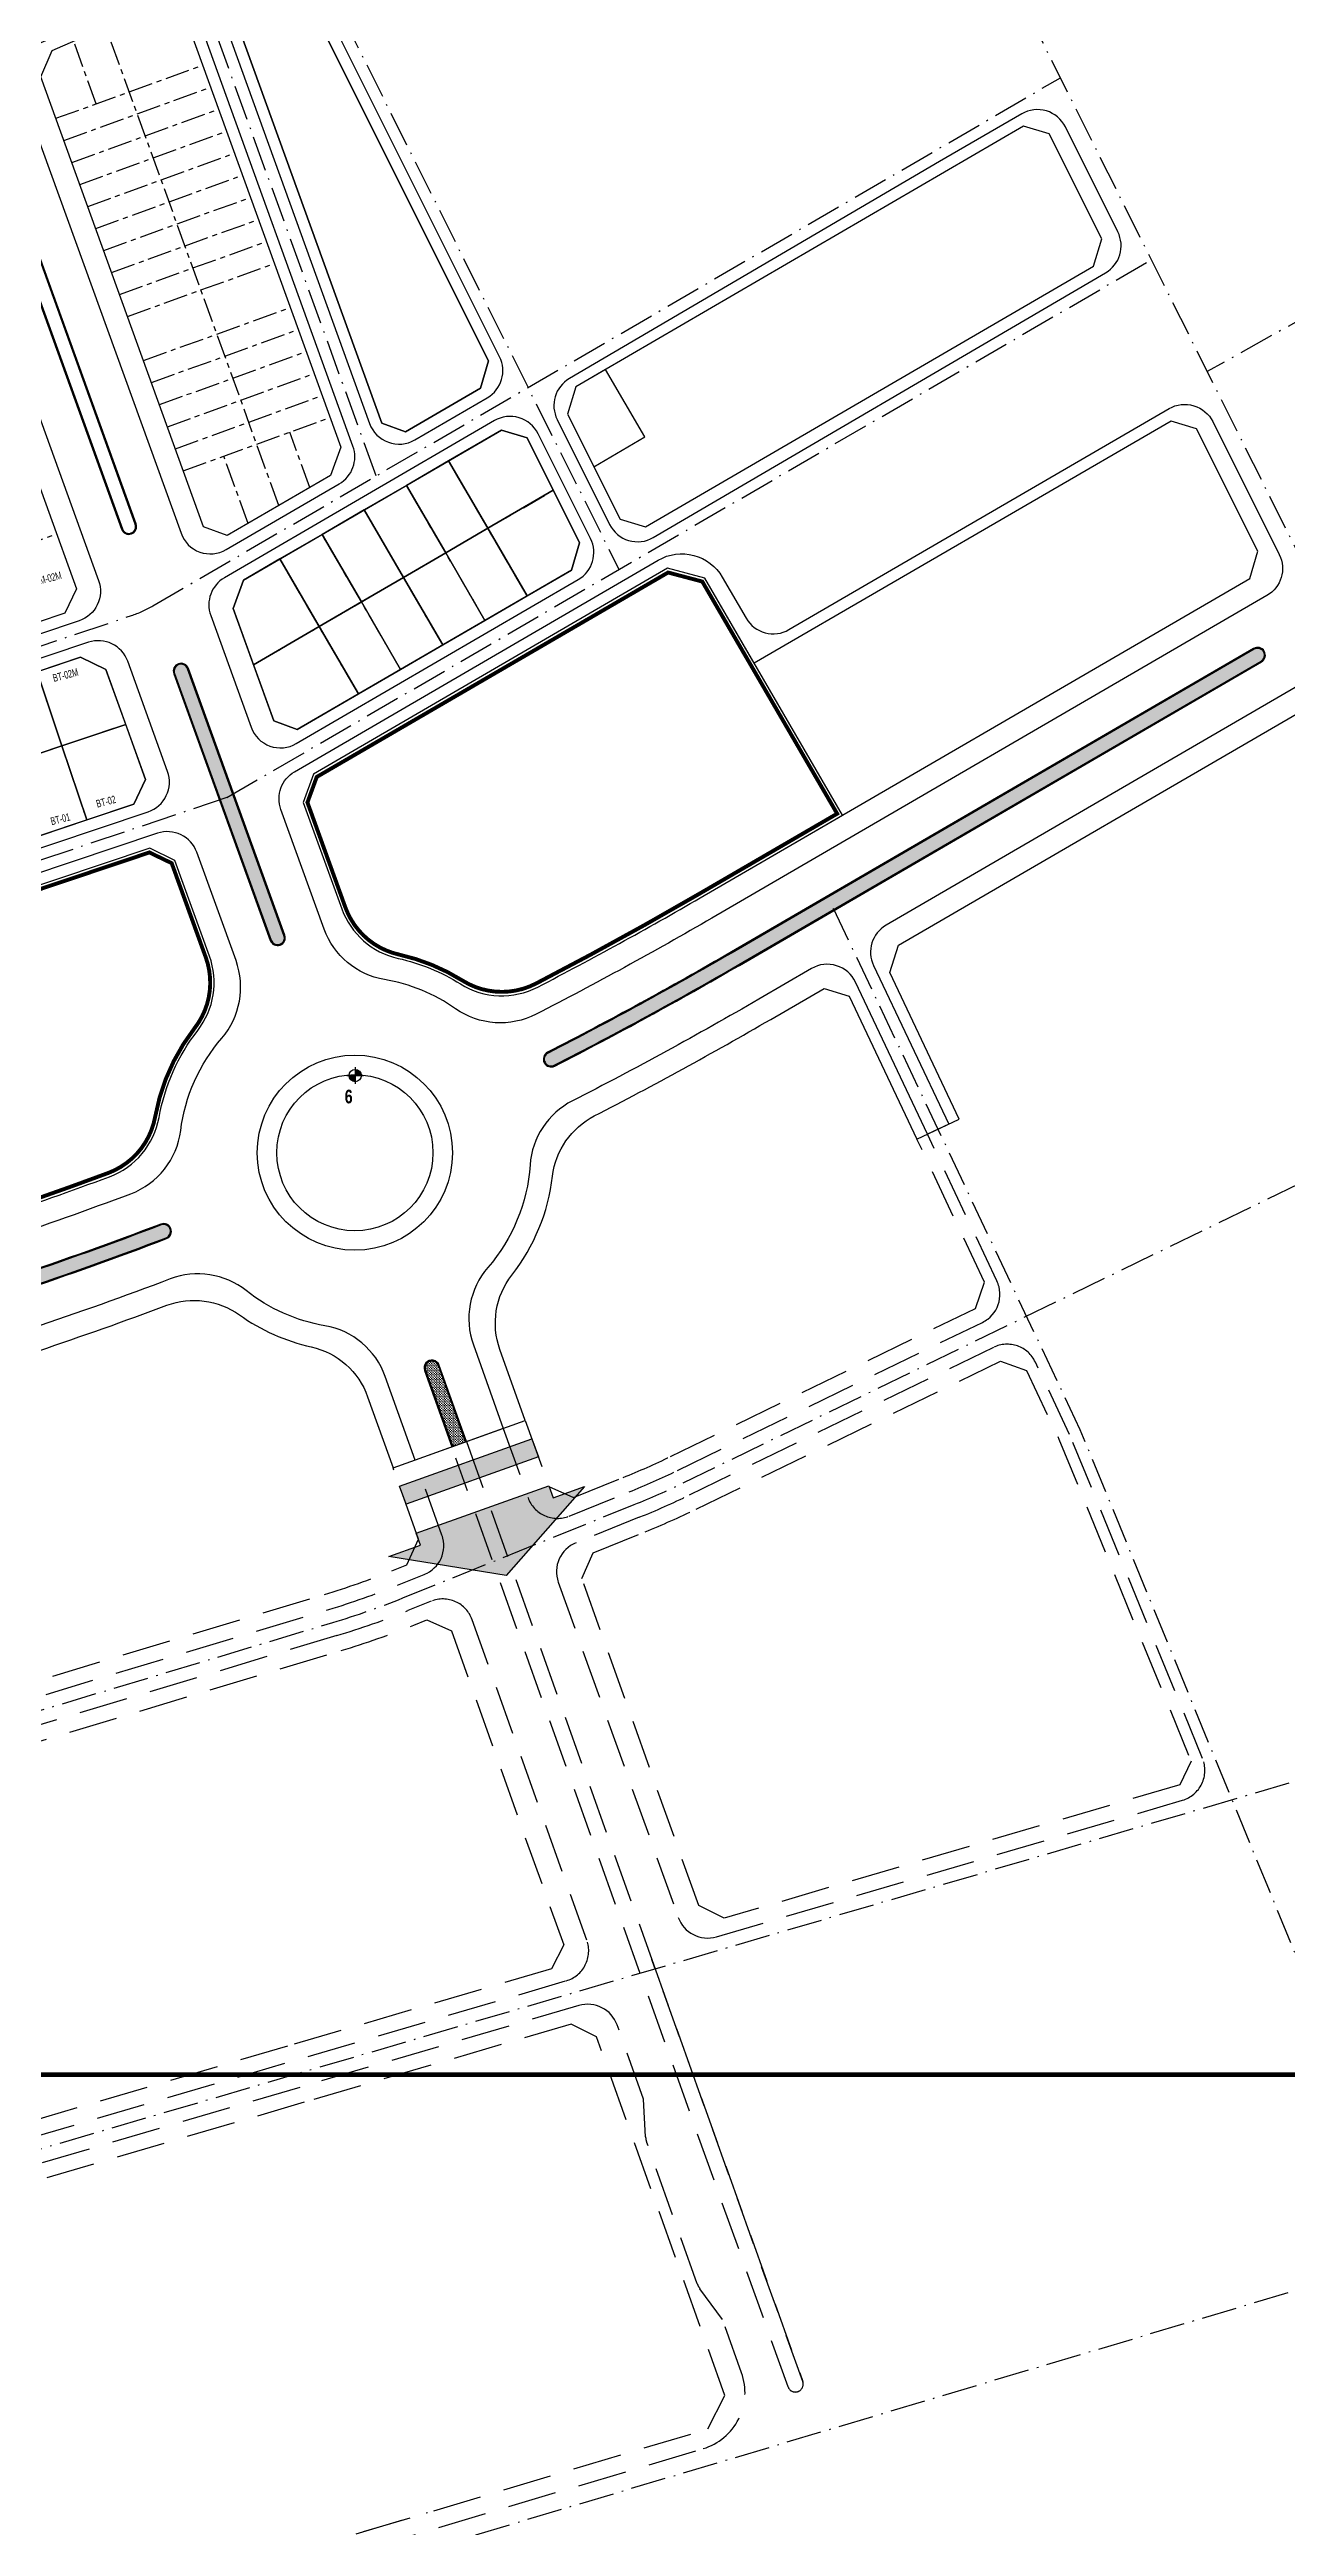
# Model space of a CAD drawing. Header units: metres. Extents: x 567571 to 569693, y 2064864 to 2067384.
# Drawn here: x 568661 to 568978, y 2065715 to 2066350 of the extents above; entities that cross this region are included whole.
import ezdxf

# ---------------------------------------------------------------- set-up
doc = ezdxf.new("R2010")
doc.units = ezdxf.units.M
for name, pattern in [('ACAD_ISO10W100', [18.5, 12, -3, 0.5, -3]), ('CENTER', [2, 1.25, -0.25, 0.25, -0.25]), ('HIDDEN', [0.375, 0.25, -0.125])]:
    doc.linetypes.add(name, pattern=pattern)
doc.layers.add('boDnv', color=54, linetype='CONTINUOUS', lineweight=25)
for name, color, linetype in [('BoThamCo', 94, 'CONTINUOUS'), ('ChiaLo', 128, 'CENTER'), ('datoHonHop', 42, 'CONTINUOUS'), ('ghi_chu', 7, 'CONTINUOUS'), ('hacth sdd', 8, 'CONTINUOUS'), ('hatchViaHe+LogDg', 129, 'CONTINUOUS'), ('Khung ban ve', 7, 'CONTINUOUS'), ('LogDg', 7, 'CONTINUOUS'), ('LogDg phu', 7, 'CONTINUOUS'), ('loKBT', 42, 'CONTINUOUS'), ('QH', 7, 'CONTINUOUS'), ('TimDg', 222, 'CONTINUOUS'), ('ViaHeS', 32, 'CONTINUOUS'), ('ViaHeSphu', 32, 'CONTINUOUS')]:
    doc.layers.add(name, color=color, linetype=linetype)
doc.styles.add('ARIALB', font='', dxfattribs={"width": 0.75})
doc.styles.add('kieuchuDim', font='arial.ttf', dxfattribs={"width": 0.75})
doc.styles.add('rms', font='romans.shx', dxfattribs={"width": 0.7, "bigfont": 'vns.shx'})
doc.styles.get('ARIALB').set_extended_font_data('.VnArialH', bold=True)
doc.linetypes.add('ADL', pattern='A,0.125,-0.15,["++",rms,S=0.5,R=0,X=0,Y=-0.2245],-1.35,1.125', length=2.75)
pattern_1 = [(0, (568124.4922, 2065856.43456), (0.3175, 0.3175), [0.15875, -0.47625]), (90, (568124.5716, 2065856.3552), (-0.3175, 0.3175), [0.15875, -0.47625])]

# ---------------------------------------------------------------- blocks, each defined once
blk = doc.blocks.new('moc')
at = {"layer": 'QH', "linetype": 'Continuous'}
h = blk.add_hatch(color=7, dxfattribs=at)
h.paths.add_polyline_path([(0, 0), (0.53, 0, 0.414214), (0, 0.53)])
h.paths.add_polyline_path([(-0.53, 0, 0.414214), (0, -0.53), (0, 0)])
for p, q in [((0, 0.71), (0, -0.71)), ((-0.71, 0), (0.71, 0))]:
    blk.add_line(p, q, dxfattribs=at)
blk.add_circle((0, 0), 0.529, dxfattribs=at)

msp = doc.modelspace()

# ---------------------------------------------------------------- hatches: boundary and pattern name
at = {"layer": 'hacth sdd'}
h = msp.add_hatch(dxfattribs=at)
h.set_pattern_fill('CROSS', color=64, scale=0.05, style=0)
h.set_pattern_definition(pattern_1)
edge = h.paths.add_edge_path()
edge.add_arc((568970.73, 2066194.73), 1.75, 300.15744, 480.15744)
edge.add_line((568969.85, 2066196.24), (568836.07, 2066118.51))
edge.add_arc((568334.57, 2066981.65), 998.25, 297.07456, 300.15744, ccw=False)
edge.add_arc((568789.72, 2066091.23), 1.75, 117.07459, 297.07359)
edge.add_arc((568334.57, 2066981.65), 1001.75, 297.07455, 300.15744)
edge.add_line((568837.83, 2066115.49), (568971.61, 2066193.21))
h = msp.add_hatch(dxfattribs=at)
h.set_pattern_fill('CROSS', color=64, scale=0.05, style=0)
h.set_pattern_definition([(0, (568693.15553, 2066120.5945), (0.3175, 0.3175), [0.15875, -0.47625]), (90, (568693.2349, 2066120.51514), (-0.3175, 0.3175), [0.15875, -0.47625])])
edge = h.paths.add_edge_path()
edge.add_arc((568719.61, 2066122.34), 1.75, 199.88428, 289.88428)
edge.add_arc((568719.61, 2066122.34), 1.75, 289.88428, 379.88428)
edge.add_line((568721.26, 2066122.94), (568696.55, 2066191.25))
edge.add_arc((568694.9, 2066190.65), 1.75, 19.88428, 109.88428)
edge.add_arc((568694.9, 2066190.65), 1.75, 109.88428, 199.88428)
edge.add_line((568693.26, 2066190.06), (568717.97, 2066121.75))
h = msp.add_hatch(dxfattribs=at)
h.set_pattern_fill('CROSS', color=64, scale=0.05, style=0)
h.set_pattern_definition(pattern_1)
edge = h.paths.add_edge_path()
edge.add_arc((568334.57, 2066981.65), 1001.75, 288.5515, 290.84836)
edge.add_arc((568690.44, 2066047.11), 1.75, 291.91241, 470.8465)
edge.add_arc((568334.57, 2066981.65), 998.25, 288.5515, 290.8465, ccw=False)
edge.add_line((568652.17, 2066035.27), (568549.13, 2066000.69))
edge.add_arc((568549.69, 2065999.03), 1.75, 108.5515, 288.5515)
edge.add_line((568550.25, 2065997.37), (568653.28, 2066031.95))
h = msp.add_hatch(dxfattribs=at)
h.set_pattern_fill('CROSS', color=64, scale=0.05, style=0)
h.set_pattern_definition([(0, (568757.52588, 2065991.9924), (0.3175, 0.3175), [0.15875, -0.47625]), (90, (568757.60526, 2065991.91304), (-0.3175, 0.3175), [0.15875, -0.47625])])
edge = h.paths.add_edge_path()
edge.add_line((568764.51, 2065991.99), (568767.81, 2065993.17))
edge.add_line((568767.81, 2065993.17), (568760.82, 2066012.71))
edge.add_arc((568759.17, 2066012.12), 1.75, 19.68325, 199.68325)
edge.add_line((568757.53, 2066011.53), (568764.51, 2065991.99))
at = {"layer": 'hatchViaHe+LogDg'}
for points in [[(568750.9, 2065981.81), (568784.8, 2065993.94), (568786.52, 2065989.34), (568752.55, 2065977.19)], [(568790.22, 2065978.88), (568798.31, 2065981.77), (568778.16, 2065958.92), (568748.17, 2065963.83), (568756.25, 2065966.73), (568755.15, 2065969.81), (568789.12, 2065981.96)]]:
    msp.add_hatch(color=158, dxfattribs=at).paths.add_polyline_path(points)
at = {"layer": 'LogDg'}
h = msp.add_hatch(dxfattribs=at)
h.set_pattern_fill('ANGLE', color=256, style=0)
h.set_pattern_definition([(0, (568007.678, 2065792.737), (0, 6.985), [5.08, -1.905]), (90, (568007.678, 2065792.737), (-6.985, 4e-16), [5.08, -1.905])])
edge = h.paths.add_edge_path()
edge.add_arc((568759.17, 2066012.12), 2, 19.68336, 199.68262)
edge.add_arc((568759.17, 2066012.12), 2, 19.68316, 199.68282, ccw=False)

# ---------------------------------------------------------------- linework, layer by layer
at = {"layer": 'boDnv', "color": 10, "linetype": 'ADL', "ltscale": 0.25, "const_width": 1}
for points in [[(568819.69, 2066215.91), (568729.66, 2066163.53), (568727.28, 2066157), (568737, 2066130.11, 0.256594), (568750.74, 2066118.03, -0.085173), (568767.02, 2066111.36, 0.265195), (568785.83, 2066110.6, 0.012088), (568827.4, 2066133.43), (568863.01, 2066154.12), (568828.45, 2066213.59)], [(568688.27, 2066076.49, -0.121118), (568698.37, 2066099.17, 0.257306), (568701.24, 2066117.29), (568692.5, 2066141.44), (568686.79, 2066144.19), (568580.44, 2066108.5), (568576.4, 2066100.38), (568598.23, 2066035.36), (568646.68, 2066051.62, 0.007975), (568676.18, 2066062.05, 0.265194)]]:
    msp.add_lwpolyline(points, format="xyb", close=True, dxfattribs=at)
at = {"layer": 'BoThamCo'}
msp.add_lwpolyline([(568723.26, 2066370.94), (568716.44, 2066373.42), (568709.62, 2066370.44), (568706.74, 2066363.74), (568746.38, 2066254.15), (568752.4, 2066251.96), (568771.6, 2066263.14), (568773.69, 2066270.12)], close=True, dxfattribs=at)
for points in [[(568643.17, 2066328.55), (568679.87, 2066227.09, 1), (568683.16, 2066228.28), (568646.46, 2066329.74, 1)], [(568971.61, 2066193.21, 1), (568969.85, 2066196.24), (568836.07, 2066118.51, -0.013452), (568788.92, 2066092.79, 0.999991), (568790.52, 2066089.67, 0.013452), (568837.83, 2066115.49)], [(568717.97, 2066121.75, 0.414214), (568720.21, 2066120.7, 0.414214), (568721.26, 2066122.94), (568696.55, 2066191.25, 0.414214), (568694.31, 2066192.3, 0.414214), (568693.26, 2066190.06)], [(568653.28, 2066031.95, 0.010022), (568691.09, 2066045.49, 0.990741), (568689.81, 2066048.75, -0.010014), (568652.17, 2066035.27), (568549.13, 2066000.69, 1), (568550.25, 2065997.37)], [(568764.51, 2065991.99), (568767.81, 2065993.17), (568760.82, 2066012.71, 1), (568757.53, 2066011.53)]]:
    msp.add_lwpolyline(points, format="xyb", close=True, dxfattribs=at)
msp.add_circle((568739.44, 2066067.27), 20, dxfattribs=at)
at = {"layer": 'ChiaLo', "ltscale": 5}
for points in [[(568719.96, 2066233.09), (568675.64, 2066355.63)], [(568662.83, 2066332.27), (568700.44, 2066345.87)], [(568673.17, 2066336.01), (568667.38, 2066352.03)], [(568664.87, 2066326.62), (568702.48, 2066340.23)], [(568666.91, 2066320.98), (568704.52, 2066334.59)], [(568668.95, 2066315.34), (568706.56, 2066328.94)], [(568670.99, 2066309.7), (568708.6, 2066323.3)], [(568673.03, 2066304.06), (568710.64, 2066317.66)], [(568675.07, 2066298.41), (568712.69, 2066312.02)], [(568677.11, 2066292.77), (568714.73, 2066306.38)], [(568679.15, 2066287.13), (568716.77, 2066300.73)], [(568681.19, 2066281.49), (568718.81, 2066295.09)], [(568685.27, 2066270.2), (568722.89, 2066283.81)], [(568687.31, 2066264.56), (568724.93, 2066278.16)], [(568689.36, 2066258.92), (568726.97, 2066272.52)], [(568691.4, 2066253.27), (568729.01, 2066266.88)], [(568693.44, 2066247.63), (568731.05, 2066261.24)], [(568695.48, 2066241.99), (568733.09, 2066255.6)], [(568727.87, 2066237.69), (568722.75, 2066251.85)], [(568712.06, 2066228.49), (568705.82, 2066245.73)], [(568783.57, 2066209.94), (568763.45, 2066244.51)], [(568772.76, 2066203.65), (568752.65, 2066238.23)], [(568713.46, 2066192.28), (568790.26, 2066236.97)], [(568761.96, 2066197.37), (568741.84, 2066231.94)], [(568625.43, 2066212.21), (568663.04, 2066225.82)], [(568751.16, 2066191.08), (568731.04, 2066225.65)], [(568740.35, 2066184.79), (568720.24, 2066219.37)], [(568657.99, 2066190.43), (568670.72, 2066152.51)], [(568680.71, 2066176.96), (568505.33, 2066118.1)]]:
    msp.add_lwpolyline(points, dxfattribs=at)
at = {"layer": 'datoHonHop', "linetype": 'ByBlock'}
for points in [[(568819.54, 2066216.98), (568728.84, 2066164.21), (568726.22, 2066157), (568736.06, 2066129.77, 0.256594), (568750.53, 2066117.06, -0.085173), (568766.49, 2066110.51, 0.265195), (568786.29, 2066109.71, 0.012088), (568827.91, 2066132.56), (568864.38, 2066153.75), (568829.11, 2066214.45)], [(568689.25, 2066076.31, -0.121118), (568699.16, 2066098.56, 0.257306), (568702.18, 2066117.63), (568693.3, 2066142.16), (568686.86, 2066145.27), (568579.73, 2066109.32), (568575.32, 2066100.46), (568597.6, 2066034.09), (568647, 2066050.67, 0.007975), (568676.53, 2066061.11, 0.265194)]]:
    msp.add_lwpolyline(points, format="xyb", close=True, dxfattribs=at)
at = {"layer": 'Khung ban ve', "const_width": 1.2}
msp.add_lwpolyline([(567973.93, 2066641.11), (569223.93, 2066641.11), (569223.93, 2065831.11), (567973.93, 2065831.11)], close=True, dxfattribs=at)
at = {"layer": 'LogDg'}
for points in [[(568754.76, 2066249.87), (568773.37, 2066260.7, 0.395833), (568776.51, 2066271.19), (568725.83, 2066372.51, 0.398858), (568715.48, 2066376.27), (568708.14, 2066373.07, 0.395588), (568703.81, 2066363.02), (568743.22, 2066254.06, 0.467936)], [(568687.93, 2066364.26), (568657.61, 2066351.05, 0.395629), (568653.29, 2066341), (568694.9, 2066225.95, 0.467936), (568706.44, 2066221.76), (568735.44, 2066238.62, 0.362457), (568738.94, 2066248.26), (568698.65, 2066359.65, 0.433046)], [(568589.87, 2066325.22), (568620.9, 2066336.45, -0.414214), (568631.15, 2066331.65), (568673.75, 2066213.85, -0.421043), (568668.78, 2066203.54), (568637.48, 2066193.04, -0.407417), (568627.41, 2066197.91), (568585.07, 2066314.98, -0.414214)], [(568799.81, 2066224.59), (568786.37, 2066251.47, 0.432836), (568775.19, 2066254.81), (568706, 2066214.56, 0.362457), (568702.5, 2066204.92), (568712.87, 2066176.25, 0.467936), (568724.42, 2066172.06), (568796.68, 2066214.1, 0.395833)], [(568500.58, 2066140.77, 0.400458), (568495.43, 2066131), (568503.63, 2066102.11, 0.428104), (568513.88, 2066096.71), (568686.47, 2066154.63, 0.421043), (568691.44, 2066164.94), (568681.24, 2066193.16, 0.407417), (568671.17, 2066198.02)], [(568971.73, 2066193, 1), (568969.72, 2066196.46), (568835.94, 2066118.73, -0.013452), (568788.81, 2066093.01, 0.999992), (568790.63, 2066089.45, 0.013452), (568837.95, 2066115.27)], [(568653.36, 2066031.71, 0.010023), (568691.18, 2066045.25, 0.991336), (568689.72, 2066048.98, -0.010014), (568652.09, 2066035.5), (568549.05, 2066000.93, 1), (568550.33, 2065997.13)], [(568764.28, 2065991.91), (568768.05, 2065993.26), (568761.06, 2066012.79, 1.000002), (568757.29, 2066011.45)]]:
    msp.add_lwpolyline(points, format="xyb", close=True, dxfattribs=at)
for points in [[(568889.24, 2066321.17), (568794.4, 2066265.58, 0.395833), (568791.27, 2066255.09), (568804.71, 2066228.21, 0.432836), (568815.89, 2066224.87), (568931.79, 2066292.7, 0.395833), (568934.92, 2066303.2), (568921.48, 2066330.08, 0.432836), (568910.3, 2066333.42), (568889.24, 2066321.17)], [(568642.93, 2066328.46), (568679.63, 2066227, 1), (568683.39, 2066228.36), (568646.69, 2066329.83, 1), (568642.93, 2066328.46)], [(568747.02, 2066111.63, -0.269945), (568731.58, 2066124.54), (568720.48, 2066155.22, -0.362457), (568723.98, 2066164.86), (568817.17, 2066219.07, -0.414384), (568833.58, 2066214.73), (568839.7, 2066204.18, 0.414214), (568850.64, 2066201.28), (568948.07, 2066257.9, -0.432664), (568959.25, 2066254.56), (568976.28, 2066220.5, -0.396001), (568973.14, 2066210.01), (568830.92, 2066127.37, -0.012999), (568785.85, 2066102.73, -0.278117), (568765.25, 2066104.14, 0.110848), (568747.02, 2066111.63)], [(568717.73, 2066121.66, 0.414214), (568720.29, 2066120.46), (568720.29, 2066120.46, 0.414214), (568721.49, 2066123.02), (568696.78, 2066191.33, 0.414214), (568694.22, 2066192.54), (568694.22, 2066192.54, 0.414214), (568693.02, 2066189.97), (568717.73, 2066121.66)], [(568983.03, 2066188), (568875.55, 2066125.55, 0.389772), (568872.34, 2066115.21), (568891.58, 2066074.57), (568886.16, 2066072), (568867.71, 2066110.96, 0.439085), (568856.46, 2066114.46), (568842.98, 2066106.62, -0.013452), (568795.18, 2066080.55, 0.262926), (568784.33, 2066064.13, -0.162068), (568773.5, 2066037.86, 0.270323), (568769.8, 2066018.04), (568777.46, 2065996.62), (568754.86, 2065988.54), (568747.2, 2066009.96, 0.270325), (568731.78, 2066022.93)], [(568570.95, 2066075.78), (568523.55, 2066059.87, 0.400458), (568518.4, 2066050.11), (568526.78, 2066020.57, 0.428104), (568545.98, 2066010.44), (568648.91, 2066044.99, 0.008886), (568682, 2066056.75, 0.278117), (568694.8, 2066072.95, -0.147047), (568705.33, 2066096.62, 0.270704), (568708.98, 2066116.47), (568698.93, 2066144.24, 0.407417), (568688.86, 2066149.11), (568579.73, 2066112.48, 0.414214), (568572.17, 2066097.29), (568575.99, 2066085.91, -0.414214), (568570.95, 2066075.78)], [(568731.78, 2066022.93, -0.124666), (568711.59, 2066031.93, 0.262937), (568692.15, 2066034.93, -0.009345), (568656.52, 2066022.22)]]:
    msp.add_lwpolyline(points, format="xyb", dxfattribs=at)
at = {"layer": 'LogDg', "ltscale": 0.75}
for points in [[(568750.9, 2065981.81), (568784.8, 2065993.94), (568786.52, 2065989.34), (568752.55, 2065977.19)], [(568790.22, 2065978.88), (568798.31, 2065981.77), (568778.16, 2065958.92), (568748.17, 2065963.83), (568756.25, 2065966.73), (568755.15, 2065969.81), (568789.12, 2065981.96)]]:
    msp.add_lwpolyline(points, close=True, dxfattribs=at)
at = {"layer": 'LogDg'}
msp.add_circle((568739.44, 2066067.27), 25, dxfattribs=at)
at = {"layer": 'LogDg phu', "linetype": 'HIDDEN', "ltscale": 50}
for points in [[(568777.46, 2065996.62), (568783.81, 2065978.89, 0.425903), (568794.33, 2065974.16), (568809.71, 2065980.36, 0.017204), (568822.06, 2065985.85), (568900.22, 2066023.8, 0.411314), (568903.95, 2066034.42), (568886.16, 2066072)], [(568768.05, 2065993.26), (568815.51, 2065860.57), (568854.19, 2065752.45, -1.014621), (568850.4, 2065751.15, 1.014621), (568854.19, 2065752.45), (568815.51, 2065860.57)], [(568550.92, 2065938.98), (568560.61, 2065906.88, 0.41385), (568570.57, 2065901.53), (568732.8, 2065950.27, 0.022858), (568750.39, 2065956.44), (568757.2, 2065959.19, 0.40262), (568761.74, 2065969.3), (568755.64, 2065986.37)], [(568591.6, 2065804.21, 0.411844), (568601.51, 2065798.84), (568793.6, 2065855.12, 0.431462), (568798.88, 2065865.49), (568769.5, 2065947.63, 0.425903), (568758.97, 2065952.36), (568753.01, 2065949.95, -0.022858), (568734.81, 2065943.56), (568572.61, 2065894.83, 0.414577), (568567.26, 2065884.86), (568591.6, 2065804.21)]]:
    msp.add_lwpolyline(points, format="xyb", dxfattribs=at)
for points in [[(568812.32, 2065973.87), (568796.1, 2065967.33, 0.40262), (568791.56, 2065957.21), (568822.27, 2065871.37, 0.397173), (568832.05, 2065866.39), (568951.48, 2065901.38, 0.445138), (568956.63, 2065912.09), (568922.57, 2065995.1), (568913.79, 2066013.63, 0.417119), (568903.07, 2066017.4), (568825.12, 2065979.55, -0.017204)], [(568814.22, 2065813.71, -0.072993), (568813.93, 2065815.14), (568813.43, 2065824.83), (568806.64, 2065843.8, 0.397173), (568796.86, 2065848.78), (568725.32, 2065827.82), (568603.65, 2065792.18, 0.416587), (568598.24, 2065782.19), (568610.03, 2065743.13), (568627.96, 2065683.72, 0.413247), (568637.9, 2065678.37), (568689.05, 2065693.62), (568828.68, 2065735.26, 0.430041), (568838.52, 2065754.69), (568833.64, 2065768.33), (568827.85, 2065776.23, -0.07245), (568827.17, 2065777.5)]]:
    msp.add_lwpolyline(points, format="xyb", close=True, dxfattribs=at)
msp.add_lwpolyline([(568850.42, 2065751.1), (568765.31, 2065989.02)], dxfattribs=at)
at = {"layer": 'loKBT'}
for points in [[(568803.68, 2066267.91), (568796.02, 2066263.46), (568793.93, 2066256.47), (568800.66, 2066243.02), (568813.73, 2066250.63)], [(568790.26, 2066236.97), (568783.54, 2066250.42), (568776.98, 2066252.38), (568763.45, 2066244.51), (568773.51, 2066227.23)], [(568763.45, 2066244.51), (568752.65, 2066238.23), (568762.71, 2066220.94), (568773.51, 2066227.23)], [(568752.65, 2066238.23), (568741.84, 2066231.94), (568751.9, 2066214.65), (568762.71, 2066220.94)], [(568741.84, 2066231.94), (568731.04, 2066225.65), (568741.1, 2066208.37), (568751.9, 2066214.65)], [(568790.26, 2066236.97), (568773.51, 2066227.23), (568783.57, 2066209.94), (568794.91, 2066216.53), (568796.99, 2066223.52)], [(568731.04, 2066225.65), (568720.24, 2066219.37), (568730.29, 2066202.08), (568741.1, 2066208.37)], [(568773.51, 2066227.23), (568762.71, 2066220.94), (568772.76, 2066203.65), (568783.57, 2066209.94)], [(568720.24, 2066219.37), (568710.86, 2066213.92), (568708.24, 2066206.7), (568713.46, 2066192.28), (568730.29, 2066202.08)], [(568762.71, 2066220.94), (568751.9, 2066214.65), (568761.96, 2066197.37), (568772.76, 2066203.65)], [(568751.9, 2066214.65), (568741.1, 2066208.37), (568751.16, 2066191.08), (568761.96, 2066197.37)], [(568741.1, 2066208.37), (568730.29, 2066202.08), (568740.35, 2066184.79), (568751.16, 2066191.08)], [(568730.29, 2066202.08), (568713.46, 2066192.28), (568718.67, 2066177.87), (568724.69, 2066175.68), (568740.35, 2066184.79)], [(568675.61, 2066191.07), (568669.17, 2066194.18), (568657.99, 2066190.43), (568664.35, 2066171.47), (568680.71, 2066176.96)], [(568657.99, 2066190.43), (568646.14, 2066186.45), (568652.5, 2066167.49), (568664.35, 2066171.47)], [(568680.71, 2066176.96), (568664.35, 2066171.47), (568670.72, 2066152.51), (568682.78, 2066156.56), (568685.82, 2066162.85)], [(568664.35, 2066171.47), (568652.5, 2066167.49), (568658.87, 2066148.53), (568670.72, 2066152.51)]]:
    msp.add_lwpolyline(points, close=True, dxfattribs=at)
at = {"layer": 'TimDg', "linetype": 'ACAD_ISO10W100', "ltscale": 0.75}
for points in [[(569046.18, 2066090.8), (568821.58, 2066539.87)], [(568723.84, 2066383.19), (568807.11, 2066216.7)], [(568744.88, 2066240.65), (568697.48, 2066371.7)], [(569143.94, 2066371.25), (568957.85, 2066267.41)], [(568706.63, 2066158.23), (568943.54, 2066296.07)], [(568706.63, 2066158.23), (568355.39, 2066040.36)]]:
    msp.add_lwpolyline(points, dxfattribs=at)
for points in [[(568338.85, 2066089.66), (568682.16, 2066204.87, 0.050829), (568687.7, 2066207.38), (568920.22, 2066342.66)], [(568558.18, 2065894.15), (568733.8, 2065946.92, 0.022858), (568751.7, 2065953.2), (568811.02, 2065977.12, 0.017204), (568823.59, 2065982.7), (569064.38, 2066099.63, 0.01782), (569076.97, 2066106.31), (569234.22, 2066197.05)], [(569278.83, 2065059.66), (569264.53, 2065093.53, -0.021018), (569255.7, 2065117.14), (569137.3, 2065479.75), (568925.31, 2065996.31), (568861.44, 2066131.23)], [(568224.63, 2065550.43), (568690.68, 2065689.41), (569163.46, 2065830.39, 0.047791), (569189.97, 2065841.15), (569267.15, 2065881.41, 0.046673), (569282.8, 2065891.53), (569302.76, 2065907.26, -0.084944), (569332.4, 2065923.37), (569436.46, 2065958.83), (569480.1, 2065972.2, 0.05582), (569520.95, 2065989.9), (569558.97, 2066011.68), (569577.99, 2066023.76, 0.043511), (569593.45, 2066035.58), (569606.64, 2066047.63, -0.03515), (569617.36, 2066055.69), (569692.66, 2066104.14)], [(569408.66, 2066103.84), (569093.31, 2065942.91, -0.046747), (569058.63, 2065929.12), (568564.18, 2065784.26), (568255.9, 2065693.94)]]:
    msp.add_lwpolyline(points, format="xyb", dxfattribs=at)
at = {"layer": 'ViaHeS'}
for points in [[(568746.38, 2066254.15), (568706.74, 2066363.74), (568709.62, 2066370.44), (568716.44, 2066373.42), (568723.26, 2066370.94), (568773.69, 2066270.12), (568771.6, 2066263.14), (568752.4, 2066251.96)], [(568706.71, 2066225.39), (568700.69, 2066227.57), (568658.97, 2066342.92), (568661.85, 2066349.62), (568689.43, 2066361.64), (568695.71, 2066358.94), (568735.83, 2066248.02), (568733.21, 2066240.8)], [(568636.64, 2066195.92), (568630.2, 2066199.03), (568587.89, 2066316), (568590.89, 2066322.4), (568619.1, 2066332.61), (568625.51, 2066329.61), (568668.13, 2066211.76), (568665.09, 2066205.47)], [(568928.72, 2066294.39), (568930.8, 2066301.37), (568917.35, 2066328.27), (568910.79, 2066330.23), (568796.02, 2066263.46), (568793.93, 2066256.47), (568807.39, 2066229.57), (568813.94, 2066227.61)], [(568776.98, 2066252.38), (568783.54, 2066250.42), (568796.99, 2066223.52), (568794.91, 2066216.53), (568724.69, 2066175.68), (568718.67, 2066177.87), (568708.24, 2066206.7), (568710.86, 2066213.92)], [(568515.54, 2066100.43), (568509.43, 2066103.65), (568501.23, 2066132.56), (568504.6, 2066138.96), (568669.17, 2066194.18), (568675.61, 2066191.07), (568685.82, 2066162.85), (568682.78, 2066156.56)]]:
    msp.add_lwpolyline(points, close=True, dxfattribs=at)
for points in [[(568968.73, 2066214.38), (568970.82, 2066221.37), (568955.12, 2066252.75), (568948.56, 2066254.71), (568841.77, 2066192.66), (568829.11, 2066214.45), (568819.54, 2066216.98), (568728.84, 2066164.21), (568726.22, 2066157), (568736.06, 2066129.77, 0.256594), (568750.53, 2066117.06, -0.085173), (568766.49, 2066110.51, 0.265195), (568786.29, 2066109.71, 0.012088), (568827.91, 2066132.56)], [(568583.28, 2066076.76), (568527.57, 2066058.06), (568524.19, 2066051.66), (568533.22, 2066019.86), (568541.77, 2066015.36), (568647, 2066050.67, 0.007974), (568676.53, 2066061.11, 0.265195), (568689.25, 2066076.31, -0.121118), (568699.16, 2066098.56, 0.257306), (568702.18, 2066117.63), (568693.3, 2066142.16), (568686.86, 2066145.27), (568579.73, 2066109.32), (568575.32, 2066100.46), (568583.28, 2066076.76)]]:
    msp.add_lwpolyline(points, format="xyb", close=True, dxfattribs=at)
at = {"layer": 'ViaHeS', "elevation": 0}
msp.add_lwpolyline([(568658.45, 2066016.54, 0.008545), (568691.25, 2066028.18, -0.249193), (568709.86, 2066025.73, 0.09975), (568728.25, 2066017.52, -0.256949), (568742.7, 2066004.74), (568749.21, 2065986.52), (568783.11, 2065998.64), (568776.59, 2066016.87, -0.256949), (568779.65, 2066035.9, 0.136918), (568790.09, 2066061.26, -0.249193), (568800.79, 2066076.68, 0.012659), (568845.99, 2066101.43), (568859.64, 2066109.36), (568866.1, 2066107.36), (568883.45, 2066070.72), (568894.29, 2066075.86), (568876.51, 2066113.41), (568878.7, 2066120.44), (568984.86, 2066182.12)], format="xyb", dxfattribs=at)
at = {"layer": 'ViaHeS'}
msp.add_circle((568739.44, 2066067.27), 20, dxfattribs=at)
at = {"layer": 'ViaHeSphu', "linetype": 'HIDDEN', "ltscale": 50}
for points in [[(568783.11, 2065998.64), (568789.15, 2065981.77), (568795.47, 2065978.93), (568808.21, 2065984.07, 0.017204), (568820.32, 2065989.44), (568898.43, 2066027.38), (568900.79, 2066034.08), (568883.45, 2066070.72)], [(568813.82, 2065970.16, 0.017204), (568826.87, 2065975.95), (568904.85, 2066013.82), (568911.49, 2066011.49), (568919.82, 2065993.89), (568953.69, 2065911.37), (568950.79, 2065905.34), (568834.03, 2065871.13), (568827.54, 2065874.44), (568797.57, 2065958.22), (568800.52, 2065964.8), (568813.82, 2065970.16)], [(568556.67, 2065940.71), (568566.07, 2065909.57), (568572.3, 2065906.22), (568731.65, 2065954.1, 0.022858), (568748.89, 2065960.15), (568752.78, 2065961.72), (568755.73, 2065968.3), (568749.21, 2065986.52)], [(568764.16, 2065944.75), (568792.94, 2065864.3), (568789.82, 2065858.18), (568722.15, 2065838.36), (568603.29, 2065803.53), (568597.05, 2065806.91), (568573.29, 2065885.64), (568576.63, 2065891.86), (568735.96, 2065939.73, 0.022858), (568754.5, 2065946.24), (568757.84, 2065947.58), (568764.16, 2065944.75)]]:
    msp.add_lwpolyline(points, format="xyb", dxfattribs=at)
msp.add_lwpolyline([(568687.76, 2065697.93), (568829.87, 2065740.31), (568834.22, 2065748.9), (568801.36, 2065840.73), (568794.88, 2065844.03), (568726.47, 2065823.99), (568607.63, 2065789.17), (568604.27, 2065782.98), (568615.96, 2065744.24), (568633.27, 2065686.9), (568639.5, 2065683.54), (568685.82, 2065697.35), (568758.08, 2065718.9)], dxfattribs=at)

# ---------------------------------------------------------------- block references
at = {"layer": 'QH', "xscale": 3, "yscale": 3, "zscale": 3}
msp.add_blockref('moc', (568739.53, 2066087.03), dxfattribs=at)

# ---------------------------------------------------------------- texts
at = {"layer": 'ghi_chu', "lineweight": -2, "style": 'kieuchuDim', "width": 0.6}
for s, p in [('M-02M', (568658.83, 2066212.87)), ('BT-02M', (568662.32, 2066187.87)), ('BT-02', (568673.45, 2066155.65)), ('BT-01', (568661.76, 2066151.16))]:
    msp.add_text(s, height=1.944, rotation=14.6755, dxfattribs=at).set_placement(p)
at = {"layer": 'QH', "style": 'ARIALB', "width": 0.75}
msp.add_text('6', height=3.5, dxfattribs=at).set_placement((568736.83, 2066079.91, -2.25))

doc.saveas('drawing.dxf')
